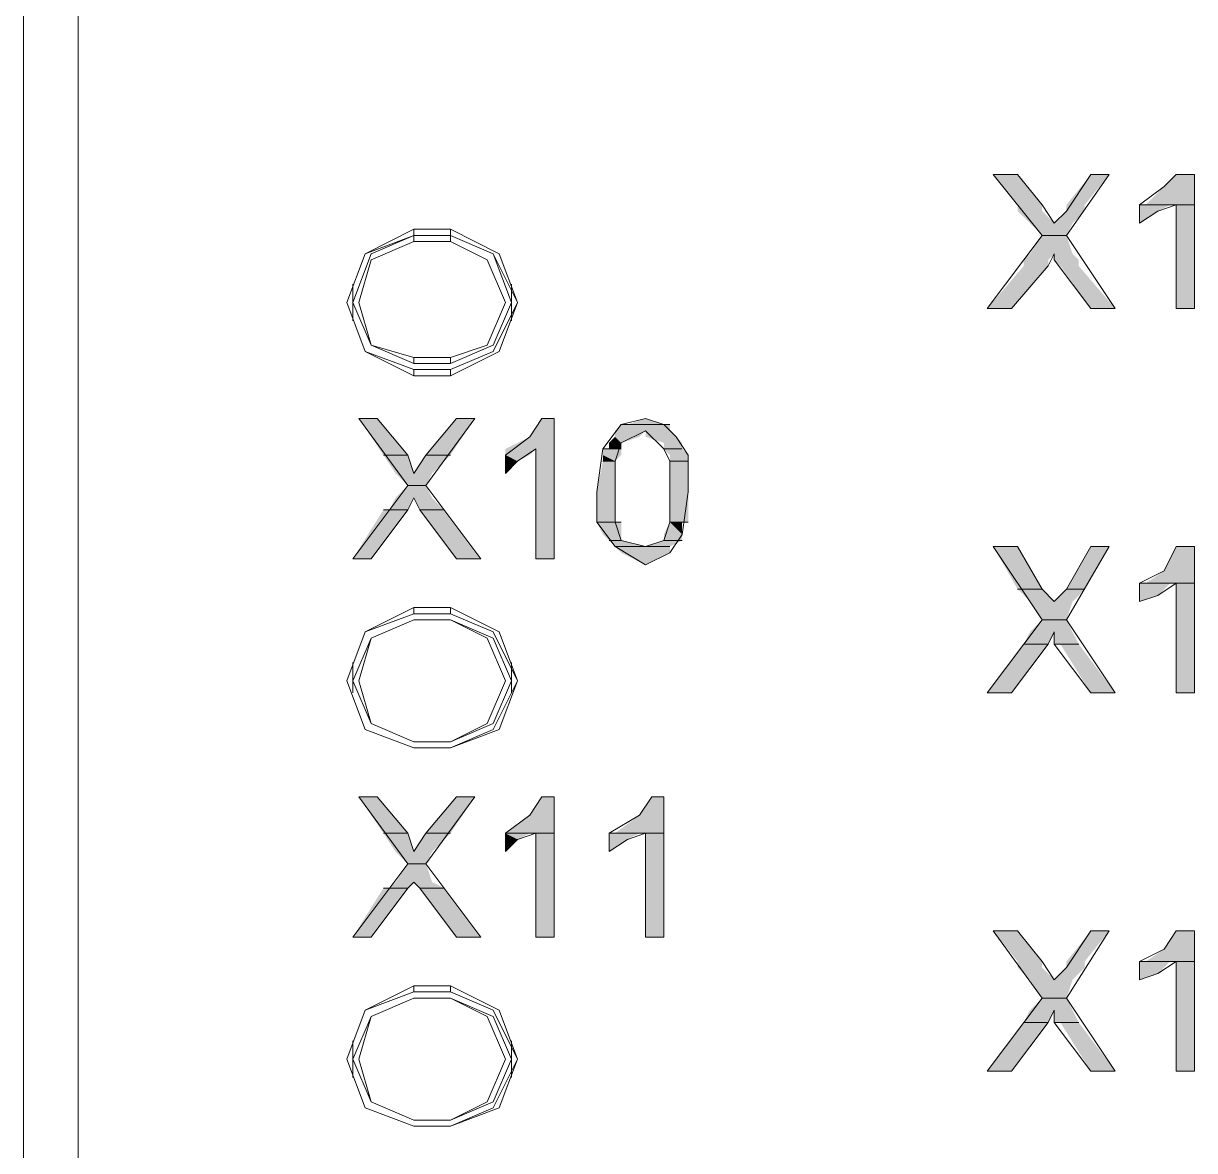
# Model space of a CAD drawing. Header units: millimetres. Extents: x -11 to 1219, y 0 to 1751.
# Drawn here: x 160.48 to 171.36, y 898.49 to 908.95 of the extents above; entities that cross this region are included whole.
import ezdxf

# ---------------------------------------------------------------- set-up
doc = ezdxf.new("R2010")
doc.units = ezdxf.units.MM
doc.header["$LTSCALE"] = 10
doc.layers.add('_MULTI_WIRE', color=9, linetype='CONTINUOUS')
doc.layers.add('PDF_Geometry', color=7, linetype='CONTINUOUS', true_color=0x151d1f)
doc.layers.add('PDF_Solid Fills', color=7, linetype='CONTINUOUS', true_color=0x070809)
doc.layers.get('_MULTI_WIRE').off()

# ---------------------------------------------------------------- blocks, each defined once
blk = doc.blocks.new('DVP-28SWS211R')
at = {"layer": 'PDF_Geometry', "color": 7, "lineweight": 9, "true_color": 0xffffff}
for p, q in [((0, 0), (0, -90.359)), ((-0.51, -0.453), (-0.51, -89.906)), ((8.498, -57.161), (8.724, -57.161)), ((8.724, -57.161), (8.498, -57.161)), ((8.724, -57.161), (8.498, -57.161)), ((8.498, -57.161), (8.951, -57.728)), ((8.951, -57.444), (8.724, -57.161)), ((9.177, -57.728), (9.574, -57.161)), ((9.404, -57.161), (9.177, -57.501)), ((9.404, -57.161), (9.574, -57.161)), ((9.574, -57.161), (9.404, -57.161)), ((9.574, -57.161), (9.404, -57.161)), ((10.197, -57.161), (10.084, -57.274)), ((10.197, -57.161), (10.367, -57.161)), ((10.367, -57.161), (10.197, -57.161)), ((10.367, -57.161), (10.197, -57.161)), ((10.367, -58.407), (10.367, -57.161)), ((10.084, -57.274), (9.857, -57.444)), ((9.064, -57.614), (8.951, -57.444)), ((9.177, -57.501), (9.064, -57.614)), ((9.914, -57.444), (9.857, -57.444)), ((9.857, -57.444), (10.141, -57.444)), ((9.857, -57.444), (9.857, -57.614)), ((9.857, -57.614), (10.027, -57.501)), ((10.141, -57.444), (9.914, -57.444)), ((9.914, -57.444), (10.197, -57.444)), ((10.141, -57.444), (9.914, -57.444)), ((10.027, -57.501), (10.197, -57.444)), ((10.197, -57.444), (10.141, -57.444)), ((10.197, -57.444), (10.367, -57.444)), ((10.367, -57.444), (10.197, -57.444)), ((10.197, -57.444), (10.367, -57.444)), ((10.367, -57.444), (10.197, -57.444)), ((10.197, -57.444), (10.197, -58.407)), ((2.663, -57.898), (3.116, -57.671)), ((2.663, -57.898), (3.116, -57.728)), ((3.116, -57.728), (2.719, -57.898)), ((3.116, -57.671), (3.116, -57.728)), ((3.116, -57.671), (3.456, -57.671)), ((3.116, -57.728), (3.116, -57.784)), ((3.456, -57.728), (3.116, -57.728)), ((3.116, -57.728), (3.456, -57.728)), ((3.456, -57.671), (3.456, -57.728)), ((3.456, -57.671), (3.909, -57.898)), ((3.456, -57.728), (3.456, -57.784)), ((3.456, -57.728), (3.852, -57.898)), ((3.852, -57.898), (3.456, -57.728)), ((8.951, -57.728), (8.441, -58.407)), ((8.951, -57.728), (9.177, -57.728)), ((9.177, -57.728), (8.951, -57.728)), ((8.951, -57.728), (9.177, -57.728)), ((9.177, -57.728), (8.951, -57.728)), ((9.631, -58.407), (9.177, -57.728)), ((3.116, -57.784), (2.719, -57.954)), ((3.456, -57.784), (3.116, -57.784)), ((3.796, -57.954), (3.456, -57.784)), ((2.493, -58.351), (2.663, -57.898)), ((2.493, -58.351), (2.663, -57.898)), ((2.719, -57.898), (2.549, -58.351)), ((2.719, -57.954), (2.606, -58.351)), ((3.966, -58.351), (3.796, -57.954)), ((3.852, -57.898), (4.022, -58.351)), ((4.079, -58.351), (3.852, -57.898)), ((3.909, -57.898), (4.079, -58.351)), ((9.008, -58.011), (9.064, -57.898)), ((9.064, -57.898), (9.064, -57.954)), ((9.064, -57.954), (9.404, -58.407)), ((8.668, -58.407), (9.008, -58.011)), ((2.549, -58.521), (2.549, -58.181)), ((4.022, -58.521), (4.022, -58.181)), ((2.663, -58.804), (2.493, -58.351)), ((2.663, -58.804), (2.493, -58.351)), ((2.549, -58.351), (2.719, -58.747)), ((2.606, -58.351), (2.719, -58.747)), ((3.796, -58.747), (3.966, -58.351)), ((4.022, -58.351), (3.852, -58.747)), ((3.852, -58.804), (4.079, -58.351)), ((4.079, -58.351), (3.909, -58.804)), ((8.441, -58.407), (8.668, -58.407)), ((8.668, -58.407), (8.441, -58.407)), ((8.441, -58.407), (8.668, -58.407)), ((9.404, -58.407), (9.631, -58.407)), ((9.631, -58.407), (9.404, -58.407)), ((9.404, -58.407), (9.631, -58.407)), ((10.197, -58.407), (10.367, -58.407)), ((10.367, -58.407), (10.197, -58.407)), ((10.197, -58.407), (10.367, -58.407)), ((3.116, -58.974), (2.663, -58.804)), ((3.116, -59.031), (2.663, -58.804)), ((2.719, -58.747), (3.116, -58.917)), ((2.719, -58.747), (3.116, -58.861)), ((3.852, -58.747), (3.456, -58.917)), ((3.456, -58.861), (3.796, -58.747)), ((3.909, -58.804), (3.456, -59.031)), ((3.456, -58.974), (3.852, -58.804)), ((3.116, -58.917), (3.116, -58.861)), ((3.116, -58.861), (3.456, -58.861)), ((3.456, -58.917), (3.116, -58.917)), ((3.456, -58.917), (3.456, -58.861)), ((3.116, -59.031), (3.116, -58.974)), ((3.116, -58.974), (3.456, -58.974)), ((3.456, -59.031), (3.116, -59.031)), ((3.456, -59.031), (3.456, -58.974)), ((2.606, -59.427), (2.776, -59.427)), ((2.776, -59.427), (2.606, -59.427)), ((2.776, -59.427), (2.606, -59.427)), ((2.606, -59.427), (3.059, -60.05)), ((3.059, -59.767), (2.776, -59.427)), ((3.229, -60.05), (3.682, -59.427)), ((3.512, -59.427), (3.229, -59.767)), ((3.512, -59.427), (3.682, -59.427)), ((3.682, -59.427), (3.512, -59.427)), ((3.682, -59.427), (3.512, -59.427)), ((4.305, -59.427), (4.192, -59.597)), ((4.305, -59.427), (4.419, -59.427)), ((4.419, -59.427), (4.305, -59.427)), ((4.419, -59.427), (4.305, -59.427)), ((4.419, -60.73), (4.419, -59.427)), ((5.042, -59.484), (4.872, -59.71)), ((5.269, -59.427), (5.042, -59.484)), ((5.099, -59.484), (5.042, -59.484)), ((5.042, -59.484), (5.495, -59.484)), ((5.495, -59.484), (5.099, -59.484)), ((5.099, -59.484), (5.495, -59.484)), ((5.495, -59.484), (5.099, -59.484)), ((5.438, -59.484), (5.269, -59.427)), ((5.552, -59.597), (5.438, -59.484)), ((4.192, -59.597), (3.966, -59.767)), ((5.042, -59.654), (5.269, -59.541)), ((5.269, -59.541), (5.438, -59.71)), ((5.665, -59.767), (5.552, -59.597)), ((4.079, -59.824), (4.249, -59.71)), ((4.249, -59.71), (4.249, -60.73)), ((4.872, -59.71), (4.815, -60.107)), ((4.929, -59.71), (4.872, -59.71)), ((4.872, -59.71), (5.042, -59.71)), ((5.042, -59.71), (4.929, -59.71)), ((4.929, -59.71), (5.042, -59.71)), ((5.042, -59.71), (4.929, -59.71)), ((4.985, -59.824), (5.042, -59.654)), ((5.438, -59.71), (5.495, -59.824)), ((5.438, -59.71), (5.608, -59.71)), ((5.608, -59.71), (5.438, -59.71)), ((5.438, -59.71), (5.608, -59.71)), ((5.608, -59.71), (5.438, -59.71)), ((2.833, -59.767), (3.059, -59.767)), ((3.059, -59.767), (2.833, -59.767)), ((2.833, -59.767), (3.059, -59.767)), ((3.059, -59.767), (2.833, -59.767)), ((3.116, -59.937), (3.059, -59.767)), ((3.229, -59.767), (3.116, -59.937)), ((3.229, -59.767), (3.456, -59.767)), ((3.456, -59.767), (3.229, -59.767)), ((3.229, -59.767), (3.456, -59.767)), ((3.456, -59.767), (3.229, -59.767)), ((3.966, -59.767), (3.966, -59.937)), ((3.966, -59.937), (4.079, -59.824)), ((4.872, -59.824), (4.985, -59.824)), ((4.985, -59.824), (4.872, -59.824)), ((4.872, -59.824), (4.985, -59.824)), ((4.985, -59.824), (4.872, -59.824)), ((4.985, -60.107), (4.985, -59.824)), ((5.495, -59.824), (5.665, -59.824)), ((5.665, -59.824), (5.495, -59.824)), ((5.495, -59.824), (5.665, -59.824)), ((5.665, -59.824), (5.495, -59.824)), ((5.495, -59.824), (5.495, -60.107)), ((5.665, -60.107), (5.665, -59.767)), ((3.059, -60.05), (2.549, -60.73)), ((3.059, -60.05), (3.229, -60.05)), ((3.229, -60.05), (3.059, -60.05)), ((3.059, -60.05), (3.229, -60.05)), ((3.229, -60.05), (3.059, -60.05)), ((3.739, -60.73), (3.229, -60.05)), ((4.815, -60.107), (4.815, -60.39)), ((4.985, -60.39), (4.985, -60.107)), ((5.495, -60.107), (5.495, -60.39)), ((5.608, -60.504), (5.665, -60.107)), ((3.059, -60.277), (3.116, -60.164)), ((3.116, -60.164), (3.172, -60.277)), ((2.719, -60.73), (3.059, -60.277)), ((2.889, -60.277), (2.833, -60.277)), ((2.833, -60.277), (3.059, -60.277)), ((3.059, -60.277), (2.889, -60.277)), ((2.889, -60.277), (3.059, -60.277)), ((3.059, -60.277), (2.889, -60.277)), ((3.172, -60.277), (3.399, -60.277)), ((3.399, -60.277), (3.172, -60.277)), ((3.172, -60.277), (3.399, -60.277)), ((3.399, -60.277), (3.172, -60.277)), ((3.172, -60.277), (3.512, -60.73)), ((4.815, -60.39), (4.985, -60.39)), ((4.985, -60.39), (4.815, -60.39)), ((4.815, -60.39), (4.985, -60.39)), ((4.985, -60.39), (4.815, -60.39)), ((4.815, -60.39), (5.042, -60.39)), ((5.042, -60.39), (4.815, -60.39)), ((4.815, -60.39), (5.042, -60.39)), ((5.042, -60.39), (4.815, -60.39)), ((4.815, -60.39), (4.985, -60.617)), ((5.042, -60.56), (4.985, -60.39)), ((5.495, -60.39), (5.438, -60.56)), ((5.495, -60.39), (5.665, -60.39)), ((5.665, -60.39), (5.495, -60.39)), ((5.495, -60.39), (5.665, -60.39)), ((5.665, -60.39), (5.495, -60.39)), ((5.495, -60.39), (5.608, -60.39)), ((5.608, -60.39), (5.495, -60.39)), ((5.495, -60.39), (5.665, -60.39)), ((5.608, -60.39), (5.495, -60.39)), ((5.665, -60.39), (5.608, -60.39)), ((4.929, -60.56), (5.042, -60.56)), ((5.042, -60.56), (4.929, -60.56)), ((4.929, -60.56), (5.042, -60.56)), ((5.042, -60.56), (4.929, -60.56)), ((5.269, -60.617), (5.042, -60.56)), ((5.438, -60.56), (5.269, -60.617)), ((5.438, -60.56), (5.608, -60.56)), ((5.608, -60.56), (5.438, -60.56)), ((5.438, -60.56), (5.608, -60.56)), ((5.608, -60.56), (5.438, -60.56)), ((5.495, -60.674), (5.608, -60.504)), ((4.985, -60.617), (5.269, -60.617)), ((5.269, -60.617), (4.985, -60.617)), ((4.985, -60.617), (5.269, -60.617)), ((5.269, -60.617), (4.985, -60.617)), ((4.985, -60.617), (5.269, -60.787)), ((5.269, -60.617), (5.495, -60.617)), ((5.495, -60.617), (5.269, -60.617)), ((5.269, -60.617), (5.495, -60.617)), ((5.495, -60.617), (5.269, -60.617)), ((5.269, -60.787), (5.495, -60.674)), ((8.498, -60.617), (8.724, -60.617)), ((8.724, -60.617), (8.498, -60.617)), ((8.724, -60.617), (8.498, -60.617)), ((8.498, -60.617), (8.951, -61.297)), ((8.951, -61.013), (8.724, -60.617)), ((9.177, -61.297), (9.574, -60.617)), ((9.404, -60.617), (9.177, -61.013)), ((9.404, -60.617), (9.574, -60.617)), ((9.574, -60.617), (9.404, -60.617)), ((9.574, -60.617), (9.404, -60.617)), ((10.197, -60.617), (10.084, -60.843)), ((10.197, -60.617), (10.367, -60.617)), ((10.367, -60.617), (10.197, -60.617)), ((10.367, -60.617), (10.197, -60.617)), ((10.367, -61.976), (10.367, -60.617)), ((2.549, -60.73), (2.719, -60.73)), ((2.719, -60.73), (2.549, -60.73)), ((2.549, -60.73), (2.719, -60.73)), ((3.512, -60.73), (3.739, -60.73)), ((3.739, -60.73), (3.512, -60.73)), ((3.512, -60.73), (3.739, -60.73)), ((4.249, -60.73), (4.419, -60.73)), ((4.419, -60.73), (4.249, -60.73)), ((4.249, -60.73), (4.419, -60.73)), ((10.084, -60.843), (9.857, -60.957)), ((8.724, -61.013), (8.951, -61.013)), ((8.951, -61.013), (8.724, -61.013)), ((8.724, -61.013), (8.951, -61.013)), ((8.951, -61.013), (8.724, -61.013)), ((9.064, -61.127), (8.951, -61.013)), ((9.177, -61.013), (9.064, -61.127)), ((9.177, -61.013), (9.347, -61.013)), ((9.347, -61.013), (9.177, -61.013)), ((9.177, -61.013), (9.347, -61.013)), ((9.347, -61.013), (9.177, -61.013)), ((9.914, -60.957), (9.857, -60.957)), ((9.857, -60.957), (10.141, -60.957)), ((9.857, -60.957), (9.857, -61.127)), ((10.141, -60.957), (9.914, -60.957)), ((9.914, -60.957), (10.197, -60.957)), ((10.141, -60.957), (9.914, -60.957)), ((10.027, -61.07), (10.197, -60.957)), ((10.197, -60.957), (10.141, -60.957)), ((10.197, -60.957), (10.367, -60.957)), ((10.367, -60.957), (10.197, -60.957)), ((10.197, -60.957), (10.367, -60.957)), ((10.367, -60.957), (10.197, -60.957)), ((10.197, -60.957), (10.197, -61.976)), ((9.857, -61.127), (10.027, -61.07)), ((2.663, -61.41), (3.116, -61.183)), ((3.116, -61.183), (3.116, -61.24)), ((3.116, -61.183), (3.456, -61.183)), ((3.456, -61.183), (3.456, -61.24)), ((3.909, -61.41), (3.456, -61.183)), ((3.116, -61.24), (2.663, -61.41)), ((2.719, -61.467), (3.116, -61.297)), ((3.116, -61.297), (2.719, -61.467)), ((3.456, -61.24), (3.116, -61.24)), ((3.116, -61.297), (3.116, -61.297)), ((3.116, -61.297), (3.456, -61.297)), ((3.456, -61.297), (3.116, -61.297)), ((3.456, -61.24), (3.852, -61.41)), ((3.456, -61.297), (3.456, -61.297)), ((3.456, -61.297), (3.796, -61.467)), ((3.852, -61.467), (3.456, -61.297)), ((8.951, -61.297), (8.441, -61.976)), ((8.951, -61.297), (9.177, -61.297)), ((9.177, -61.297), (8.951, -61.297)), ((8.951, -61.297), (9.177, -61.297)), ((9.177, -61.297), (8.951, -61.297)), ((9.631, -61.976), (9.177, -61.297)), ((2.493, -61.863), (2.663, -61.41)), ((2.663, -61.41), (2.493, -61.863)), ((3.852, -61.41), (4.079, -61.863)), ((4.079, -61.863), (3.909, -61.41)), ((9.008, -61.523), (9.064, -61.41)), ((9.064, -61.41), (9.064, -61.523)), ((2.719, -61.467), (2.549, -61.863)), ((2.606, -61.863), (2.719, -61.467)), ((3.796, -61.467), (3.966, -61.863)), ((4.022, -61.863), (3.852, -61.467)), ((8.668, -61.976), (9.008, -61.523)), ((8.781, -61.523), (9.008, -61.523)), ((9.008, -61.523), (8.781, -61.523)), ((8.781, -61.523), (9.008, -61.523)), ((9.008, -61.523), (8.781, -61.523)), ((9.064, -61.523), (9.291, -61.523)), ((9.291, -61.523), (9.064, -61.523)), ((9.064, -61.523), (9.291, -61.523)), ((9.291, -61.523), (9.064, -61.523)), ((9.064, -61.523), (9.404, -61.976)), ((2.549, -61.976), (2.549, -61.693)), ((4.022, -61.976), (4.022, -61.693)), ((2.663, -62.316), (2.493, -61.863)), ((2.493, -61.863), (2.663, -62.316)), ((2.549, -61.863), (2.719, -62.26)), ((2.719, -62.26), (2.606, -61.863)), ((3.966, -61.863), (3.796, -62.26)), ((4.079, -61.863), (3.852, -62.316)), ((3.852, -62.26), (4.022, -61.863)), ((3.909, -62.316), (4.079, -61.863)), ((8.441, -61.976), (8.668, -61.976)), ((8.668, -61.976), (8.441, -61.976)), ((8.441, -61.976), (8.668, -61.976)), ((9.404, -61.976), (9.631, -61.976)), ((9.631, -61.976), (9.404, -61.976)), ((9.404, -61.976), (9.631, -61.976)), ((10.197, -61.976), (10.367, -61.976)), ((10.367, -61.976), (10.197, -61.976)), ((10.197, -61.976), (10.367, -61.976)), ((3.116, -62.486), (2.663, -62.316)), ((2.663, -62.316), (3.116, -62.486)), ((3.116, -62.43), (2.719, -62.26)), ((2.719, -62.26), (3.116, -62.43)), ((3.796, -62.26), (3.456, -62.43)), ((3.456, -62.43), (3.852, -62.26)), ((3.852, -62.316), (3.456, -62.486)), ((3.456, -62.486), (3.909, -62.316)), ((3.116, -62.43), (3.116, -62.43)), ((3.456, -62.43), (3.116, -62.43)), ((3.116, -62.43), (3.456, -62.43)), ((3.456, -62.43), (3.456, -62.43)), ((3.116, -62.486), (3.116, -62.486)), ((3.456, -62.486), (3.116, -62.486)), ((3.116, -62.486), (3.456, -62.486)), ((3.456, -62.486), (3.456, -62.486)), ((2.606, -62.94), (2.776, -62.94)), ((2.776, -62.94), (2.606, -62.94)), ((2.776, -62.94), (2.606, -62.94)), ((2.606, -62.94), (3.059, -63.563)), ((3.059, -63.279), (2.776, -62.94)), ((3.229, -63.563), (3.682, -62.94)), ((3.512, -62.94), (3.229, -63.279)), ((3.512, -62.94), (3.682, -62.94)), ((3.682, -62.94), (3.512, -62.94)), ((3.682, -62.94), (3.512, -62.94)), ((4.305, -62.94), (4.192, -63.11)), ((4.305, -62.94), (4.419, -62.94)), ((4.419, -62.94), (4.305, -62.94)), ((4.419, -62.94), (4.305, -62.94)), ((4.419, -64.243), (4.419, -62.94)), ((5.325, -62.94), (5.212, -63.11)), ((5.325, -62.94), (5.438, -62.94)), ((5.438, -62.94), (5.325, -62.94)), ((5.438, -62.94), (5.325, -62.94)), ((5.438, -64.243), (5.438, -62.94)), ((4.192, -63.11), (3.966, -63.279)), ((5.212, -63.11), (4.929, -63.279)), ((2.833, -63.279), (3.059, -63.279)), ((3.059, -63.279), (2.833, -63.279)), ((2.833, -63.279), (3.059, -63.279)), ((3.059, -63.279), (2.833, -63.279)), ((3.116, -63.449), (3.059, -63.279)), ((3.229, -63.279), (3.116, -63.449)), ((3.229, -63.279), (3.456, -63.279)), ((3.456, -63.279), (3.229, -63.279)), ((3.229, -63.279), (3.456, -63.279)), ((3.456, -63.279), (3.229, -63.279)), ((3.966, -63.279), (4.192, -63.279)), ((4.192, -63.279), (3.966, -63.279)), ((3.966, -63.279), (4.249, -63.279)), ((4.192, -63.279), (3.966, -63.279)), ((3.966, -63.279), (3.966, -63.449)), ((4.079, -63.336), (4.249, -63.279)), ((4.249, -63.279), (4.192, -63.279)), ((4.249, -63.279), (4.419, -63.279)), ((4.419, -63.279), (4.249, -63.279)), ((4.249, -63.279), (4.419, -63.279)), ((4.419, -63.279), (4.249, -63.279)), ((4.249, -63.279), (4.249, -64.243)), ((4.985, -63.279), (4.929, -63.279)), ((4.929, -63.279), (5.212, -63.279)), ((4.929, -63.279), (4.929, -63.449)), ((5.212, -63.279), (4.985, -63.279)), ((4.985, -63.279), (5.269, -63.279)), ((5.212, -63.279), (4.985, -63.279)), ((5.099, -63.336), (5.269, -63.279)), ((5.269, -63.279), (5.212, -63.279)), ((5.269, -63.279), (5.438, -63.279)), ((5.438, -63.279), (5.269, -63.279)), ((5.269, -63.279), (5.438, -63.279)), ((5.438, -63.279), (5.269, -63.279)), ((5.269, -63.279), (5.269, -64.243)), ((3.966, -63.449), (4.079, -63.336)), ((4.929, -63.449), (5.099, -63.336)), ((3.059, -63.563), (2.549, -64.243)), ((3.059, -63.563), (3.229, -63.563)), ((3.229, -63.563), (3.059, -63.563)), ((3.059, -63.563), (3.229, -63.563)), ((3.229, -63.563), (3.059, -63.563)), ((3.739, -64.243), (3.229, -63.563)), ((3.059, -63.789), (3.116, -63.733)), ((3.116, -63.733), (3.172, -63.789)), ((2.719, -64.243), (3.059, -63.789)), ((2.889, -63.789), (2.833, -63.789)), ((2.833, -63.789), (3.059, -63.789)), ((3.059, -63.789), (2.889, -63.789)), ((2.889, -63.789), (3.059, -63.789)), ((3.059, -63.789), (2.889, -63.789)), ((3.172, -63.789), (3.399, -63.789)), ((3.399, -63.789), (3.172, -63.789)), ((3.172, -63.789), (3.399, -63.789)), ((3.399, -63.789), (3.172, -63.789)), ((3.172, -63.789), (3.512, -64.243)), ((2.549, -64.243), (2.719, -64.243)), ((2.719, -64.243), (2.549, -64.243)), ((2.549, -64.243), (2.719, -64.243)), ((3.512, -64.243), (3.739, -64.243)), ((3.739, -64.243), (3.512, -64.243)), ((3.512, -64.243), (3.739, -64.243)), ((4.249, -64.243), (4.419, -64.243)), ((4.419, -64.243), (4.249, -64.243)), ((4.249, -64.243), (4.419, -64.243)), ((5.269, -64.243), (5.438, -64.243)), ((5.438, -64.243), (5.269, -64.243)), ((5.269, -64.243), (5.438, -64.243)), ((8.498, -64.186), (8.724, -64.186)), ((8.724, -64.186), (8.498, -64.186)), ((8.724, -64.186), (8.498, -64.186)), ((8.498, -64.186), (8.951, -64.809)), ((8.951, -64.469), (8.724, -64.186)), ((9.177, -64.809), (9.574, -64.186)), ((9.404, -64.186), (9.177, -64.526)), ((9.404, -64.186), (9.574, -64.186)), ((9.574, -64.186), (9.404, -64.186)), ((9.574, -64.186), (9.404, -64.186)), ((10.197, -64.186), (10.084, -64.356)), ((10.197, -64.186), (10.367, -64.186)), ((10.367, -64.186), (10.197, -64.186)), ((10.367, -64.186), (10.197, -64.186)), ((10.367, -65.489), (10.367, -64.186)), ((10.084, -64.356), (9.857, -64.469)), ((9.064, -64.639), (8.951, -64.469)), ((9.914, -64.469), (9.857, -64.469)), ((9.857, -64.469), (10.141, -64.469)), ((9.857, -64.469), (9.857, -64.639)), ((10.141, -64.469), (9.914, -64.469)), ((9.914, -64.469), (10.197, -64.469)), ((10.141, -64.469), (9.914, -64.469)), ((10.027, -64.582), (10.197, -64.469)), ((10.197, -64.469), (10.141, -64.469)), ((10.197, -64.469), (10.367, -64.469)), ((10.367, -64.469), (10.197, -64.469)), ((10.197, -64.469), (10.367, -64.469)), ((10.367, -64.469), (10.197, -64.469)), ((10.197, -64.469), (10.197, -65.489)), ((9.177, -64.526), (9.064, -64.639)), ((9.857, -64.639), (10.027, -64.582)), ((2.663, -64.922), (3.116, -64.696)), ((3.116, -64.696), (3.116, -64.752)), ((3.116, -64.696), (3.456, -64.696)), ((3.456, -64.696), (3.456, -64.752)), ((3.909, -64.922), (3.456, -64.696)), ((3.116, -64.752), (2.663, -64.922)), ((2.719, -64.979), (3.116, -64.809)), ((3.116, -64.809), (2.719, -64.979)), ((3.456, -64.752), (3.116, -64.752)), ((3.116, -64.809), (3.116, -64.809)), ((3.116, -64.809), (3.456, -64.809)), ((3.456, -64.809), (3.116, -64.809)), ((3.456, -64.752), (3.852, -64.922)), ((3.456, -64.809), (3.456, -64.809)), ((3.456, -64.809), (3.796, -64.979)), ((3.852, -64.979), (3.456, -64.809)), ((8.951, -64.809), (8.441, -65.489)), ((8.951, -64.809), (9.177, -64.809)), ((9.177, -64.809), (8.951, -64.809)), ((8.951, -64.809), (9.177, -64.809)), ((9.177, -64.809), (8.951, -64.809)), ((9.631, -65.489), (9.177, -64.809)), ((2.493, -65.376), (2.663, -64.922)), ((2.663, -64.922), (2.493, -65.376)), ((3.852, -64.922), (4.079, -65.376)), ((4.079, -65.376), (3.909, -64.922)), ((9.008, -65.036), (9.064, -64.922)), ((9.064, -64.922), (9.064, -65.036)), ((2.719, -64.979), (2.549, -65.376)), ((2.606, -65.376), (2.719, -64.979)), ((3.796, -64.979), (3.966, -65.376)), ((4.022, -65.376), (3.852, -64.979)), ((8.668, -65.489), (9.008, -65.036)), ((8.781, -65.036), (9.008, -65.036)), ((9.008, -65.036), (8.781, -65.036)), ((8.781, -65.036), (9.008, -65.036)), ((9.008, -65.036), (8.781, -65.036)), ((9.064, -65.036), (9.291, -65.036)), ((9.291, -65.036), (9.064, -65.036)), ((9.064, -65.036), (9.291, -65.036)), ((9.291, -65.036), (9.064, -65.036)), ((9.064, -65.036), (9.404, -65.489)), ((2.549, -65.546), (2.549, -65.206)), ((4.022, -65.546), (4.022, -65.206)), ((2.663, -65.829), (2.493, -65.376)), ((2.493, -65.376), (2.663, -65.829)), ((2.549, -65.376), (2.719, -65.772)), ((2.719, -65.772), (2.606, -65.376)), ((3.966, -65.376), (3.796, -65.772)), ((4.079, -65.376), (3.852, -65.829)), ((3.852, -65.772), (4.022, -65.376)), ((3.909, -65.829), (4.079, -65.376)), ((8.441, -65.489), (8.668, -65.489)), ((8.668, -65.489), (8.441, -65.489)), ((8.441, -65.489), (8.668, -65.489)), ((9.404, -65.489), (9.631, -65.489)), ((9.631, -65.489), (9.404, -65.489)), ((9.404, -65.489), (9.631, -65.489)), ((10.197, -65.489), (10.367, -65.489)), ((10.367, -65.489), (10.197, -65.489)), ((10.197, -65.489), (10.367, -65.489)), ((3.116, -65.942), (2.719, -65.772)), ((2.719, -65.772), (3.116, -65.942)), ((3.796, -65.772), (3.456, -65.942)), ((3.456, -65.942), (3.852, -65.772)), ((3.116, -65.999), (2.663, -65.829)), ((2.663, -65.829), (3.116, -65.999)), ((3.852, -65.829), (3.456, -65.999)), ((3.456, -65.999), (3.909, -65.829)), ((3.116, -65.942), (3.116, -65.942)), ((3.456, -65.942), (3.116, -65.942)), ((3.116, -65.942), (3.456, -65.942)), ((3.116, -65.999), (3.116, -65.999)), ((3.456, -65.999), (3.116, -65.999)), ((3.116, -65.999), (3.456, -65.999)), ((3.456, -65.942), (3.456, -65.942)), ((3.456, -65.999), (3.456, -65.999))]:
    blk.add_line(p, q, dxfattribs=at)
at = {"layer": 'PDF_Solid Fills', "color": 7, "lineweight": 9, "true_color": 0xffffff, "transparency": 33554559}
for points in [[(8.498, -57.161), (8.724, -57.444), (8.951, -57.444)], [(8.498, -57.161), (8.724, -57.161), (8.951, -57.444)], [(9.404, -57.161), (9.177, -57.444), (9.347, -57.444)], [(9.404, -57.161), (9.574, -57.161), (9.347, -57.444)], [(10.197, -57.161), (10.084, -57.274), (10.367, -57.274)], [(10.197, -57.161), (10.367, -57.161), (10.367, -57.274)], [(10.084, -57.274), (9.914, -57.444), (10.367, -57.444)], [(10.084, -57.274), (10.367, -57.274), (10.367, -57.444)], [(8.724, -57.444), (8.724, -57.501), (8.951, -57.501)], [(8.724, -57.444), (8.951, -57.444), (8.951, -57.501)], [(8.724, -57.501), (8.838, -57.614), (9.064, -57.614)], [(8.724, -57.501), (8.951, -57.501), (9.064, -57.614)], [(9.177, -57.501), (9.064, -57.614), (9.234, -57.614)], [(9.177, -57.444), (9.177, -57.501), (9.347, -57.501)], [(9.177, -57.444), (9.347, -57.444), (9.347, -57.501)], [(9.177, -57.501), (9.347, -57.501), (9.234, -57.614)], [(9.857, -57.444), (9.857, -57.501), (10.027, -57.501)], [(9.857, -57.444), (10.141, -57.444), (10.027, -57.501)], [(9.857, -57.501), (10.027, -57.501), (9.857, -57.614)], [(10.197, -57.444), (10.197, -57.501), (10.367, -57.501)], [(10.197, -57.444), (10.367, -57.444), (10.367, -57.501)], [(10.197, -57.501), (10.197, -57.614), (10.367, -57.614)], [(10.197, -57.501), (10.367, -57.501), (10.367, -57.614)], [(8.838, -57.614), (8.951, -57.728), (9.177, -57.728)], [(8.838, -57.614), (9.234, -57.614), (9.177, -57.728)], [(10.197, -57.614), (10.197, -58.407), (10.367, -58.407)], [(10.197, -57.614), (10.367, -57.614), (10.367, -58.407)], [(8.951, -57.728), (8.838, -57.898), (9.234, -57.898)], [(8.951, -57.728), (9.177, -57.728), (9.234, -57.898)], [(8.838, -57.898), (8.781, -57.954), (9.008, -57.954)], [(8.781, -57.954), (8.781, -58.011), (9.008, -58.011)], [(8.781, -57.954), (9.008, -57.954), (9.008, -58.011)], [(8.838, -57.898), (9.064, -57.898), (9.008, -57.954)], [(9.064, -57.898), (9.064, -57.954), (9.291, -57.954)], [(9.064, -57.898), (9.234, -57.898), (9.291, -57.954)], [(9.064, -57.954), (9.121, -58.011), (9.291, -58.011)], [(9.064, -57.954), (9.291, -57.954), (9.291, -58.011)], [(8.781, -58.011), (8.441, -58.407), (8.668, -58.407)], [(8.781, -58.011), (9.008, -58.011), (8.668, -58.407)], [(9.121, -58.011), (9.404, -58.407), (9.631, -58.407)], [(9.121, -58.011), (9.291, -58.011), (9.631, -58.407)], [(2.606, -59.427), (2.833, -59.767), (3.059, -59.767)], [(2.606, -59.427), (2.776, -59.427), (3.059, -59.767)], [(3.512, -59.427), (3.229, -59.767), (3.456, -59.767)], [(3.512, -59.427), (3.682, -59.427), (3.456, -59.767)], [(4.305, -59.427), (4.192, -59.597), (4.419, -59.597)], [(4.305, -59.427), (4.419, -59.427), (4.419, -59.597)], [(5.042, -59.484), (4.985, -59.54), (5.495, -59.54)], [(5.042, -59.484), (5.495, -59.484), (5.495, -59.54)], [(5.269, -59.427), (5.099, -59.484), (5.438, -59.484)], [(4.192, -59.597), (3.966, -59.71), (4.419, -59.71)], [(4.192, -59.597), (4.419, -59.597), (4.419, -59.71)], [(4.985, -59.597), (4.929, -59.654), (5.042, -59.654)], [(4.985, -59.541), (4.985, -59.597), (5.212, -59.597)], [(4.985, -59.541), (5.269, -59.541), (5.212, -59.597)], [(4.985, -59.597), (5.212, -59.597), (5.042, -59.654)], [(5.269, -59.541), (5.269, -59.597), (5.552, -59.597)], [(5.269, -59.541), (5.495, -59.541), (5.552, -59.597)], [(5.269, -59.597), (5.438, -59.654), (5.608, -59.654)], [(5.269, -59.597), (5.552, -59.597), (5.608, -59.654)], [(3.966, -59.71), (3.966, -59.767), (4.192, -59.767)], [(3.966, -59.71), (4.249, -59.71), (4.192, -59.767)], [(4.249, -59.71), (4.249, -59.767), (4.419, -59.767)], [(4.249, -59.71), (4.419, -59.71), (4.419, -59.767)], [(4.872, -59.71), (4.872, -59.767), (5.042, -59.767)], [(4.872, -59.71), (5.042, -59.71), (5.042, -59.767)], [(4.929, -59.654), (4.929, -59.71), (5.042, -59.71)], [(4.929, -59.654), (5.042, -59.654), (5.042, -59.71)], [(5.438, -59.654), (5.438, -59.71), (5.608, -59.71)], [(5.438, -59.654), (5.608, -59.654), (5.608, -59.71)], [(5.438, -59.71), (5.495, -59.767), (5.665, -59.767)], [(5.438, -59.71), (5.608, -59.71), (5.665, -59.767)], [(2.833, -59.767), (2.946, -59.937), (3.116, -59.937)], [(2.833, -59.767), (3.059, -59.767), (3.116, -59.937)], [(3.229, -59.767), (3.116, -59.937), (3.286, -59.937)], [(3.229, -59.767), (3.456, -59.767), (3.286, -59.937)], [(3.966, -59.767), (3.966, -59.824), (4.079, -59.824)], [(3.966, -59.767), (4.192, -59.767), (4.079, -59.824)], [(3.966, -59.824), (4.079, -59.824), (3.966, -59.937)], [(4.249, -59.767), (4.249, -59.824), (4.419, -59.824)], [(4.249, -59.767), (4.419, -59.767), (4.419, -59.824)], [(4.249, -59.824), (4.249, -59.937), (4.419, -59.937)], [(4.249, -59.824), (4.419, -59.824), (4.419, -59.937)], [(4.872, -59.824), (4.815, -60.107), (4.985, -60.107)], [(4.872, -59.767), (4.872, -59.824), (4.985, -59.824)], [(4.872, -59.767), (5.042, -59.767), (4.985, -59.824)], [(4.872, -59.824), (4.985, -59.824), (4.985, -60.107)], [(5.495, -59.767), (5.495, -59.824), (5.665, -59.824)], [(5.495, -59.767), (5.665, -59.767), (5.665, -59.824)], [(5.495, -59.824), (5.495, -60.107), (5.665, -60.107)], [(5.495, -59.824), (5.665, -59.824), (5.665, -60.107)], [(2.946, -59.937), (3.059, -60.05), (3.229, -60.05)], [(2.946, -59.937), (3.286, -59.937), (3.229, -60.05)], [(4.249, -59.937), (4.249, -60.73), (4.419, -60.73)], [(4.249, -59.937), (4.419, -59.937), (4.419, -60.73)], [(3.059, -60.05), (2.946, -60.164), (3.286, -60.164)], [(3.059, -60.05), (3.229, -60.05), (3.286, -60.164)], [(4.815, -60.107), (4.815, -60.39), (4.985, -60.39)], [(4.815, -60.107), (4.985, -60.107), (4.985, -60.39)], [(5.495, -60.107), (5.495, -60.39), (5.665, -60.39)], [(5.495, -60.107), (5.665, -60.107), (5.665, -60.39)], [(2.946, -60.164), (2.889, -60.277), (3.059, -60.277)], [(2.946, -60.164), (3.116, -60.164), (3.059, -60.277)], [(3.116, -60.164), (3.172, -60.277), (3.399, -60.277)], [(3.116, -60.164), (3.286, -60.164), (3.399, -60.277)], [(2.833, -60.277), (2.549, -60.73), (2.719, -60.73)], [(2.833, -60.277), (3.059, -60.277), (2.719, -60.73)], [(3.172, -60.277), (3.512, -60.73), (3.739, -60.73)], [(3.172, -60.277), (3.399, -60.277), (3.739, -60.73)], [(4.815, -60.39), (4.872, -60.504), (5.042, -60.504)], [(4.815, -60.39), (5.042, -60.39), (5.042, -60.504)], [(5.495, -60.39), (5.438, -60.504), (5.608, -60.504)], [(5.495, -60.39), (5.608, -60.39), (5.608, -60.504)], [(4.872, -60.504), (4.929, -60.56), (5.042, -60.56)], [(4.872, -60.504), (5.042, -60.504), (5.042, -60.56)], [(4.929, -60.56), (4.985, -60.617), (5.269, -60.617)], [(4.929, -60.56), (5.042, -60.56), (5.269, -60.617)], [(5.438, -60.56), (5.269, -60.617), (5.495, -60.617)], [(5.438, -60.504), (5.438, -60.56), (5.608, -60.56)], [(5.438, -60.504), (5.608, -60.504), (5.608, -60.56)], [(5.438, -60.56), (5.608, -60.56), (5.495, -60.617)], [(4.985, -60.617), (5.042, -60.674), (5.495, -60.674)], [(4.985, -60.617), (5.495, -60.617), (5.495, -60.674)], [(5.042, -60.674), (5.495, -60.674), (5.269, -60.787)], [(8.498, -60.617), (8.724, -61.013), (8.951, -61.013)], [(8.498, -60.617), (8.724, -60.617), (8.951, -61.013)], [(9.404, -60.617), (9.177, -61.013), (9.347, -61.013)], [(9.404, -60.617), (9.574, -60.617), (9.347, -61.013)], [(10.197, -60.617), (10.084, -60.843), (10.367, -60.843)], [(10.197, -60.617), (10.367, -60.617), (10.367, -60.843)], [(10.084, -60.843), (9.914, -60.957), (10.367, -60.957)], [(10.084, -60.843), (10.367, -60.843), (10.367, -60.957)], [(8.724, -61.013), (8.838, -61.127), (9.064, -61.127)], [(8.724, -61.013), (8.951, -61.013), (9.064, -61.127)], [(9.177, -61.013), (9.064, -61.127), (9.234, -61.127)], [(9.177, -61.013), (9.347, -61.013), (9.234, -61.127)], [(9.857, -60.957), (9.857, -61.07), (10.027, -61.07)], [(9.857, -60.957), (10.141, -60.957), (10.027, -61.07)], [(10.197, -60.957), (10.197, -61.07), (10.367, -61.07)], [(10.197, -60.957), (10.367, -60.957), (10.367, -61.07)], [(8.838, -61.127), (8.951, -61.297), (9.177, -61.297)], [(8.838, -61.127), (9.234, -61.127), (9.177, -61.297)], [(9.857, -61.07), (10.027, -61.07), (9.857, -61.127)], [(10.197, -61.07), (10.197, -61.127), (10.367, -61.127)], [(10.197, -61.07), (10.367, -61.07), (10.367, -61.127)], [(10.197, -61.127), (10.197, -61.976), (10.367, -61.976)], [(10.197, -61.127), (10.367, -61.127), (10.367, -61.976)], [(8.951, -61.297), (8.838, -61.41), (9.234, -61.41)], [(8.951, -61.297), (9.177, -61.297), (9.234, -61.41)], [(8.838, -61.41), (8.781, -61.523), (9.008, -61.523)], [(8.838, -61.41), (9.064, -61.41), (9.008, -61.523)], [(9.064, -61.41), (9.064, -61.523), (9.291, -61.523)], [(9.064, -61.41), (9.234, -61.41), (9.291, -61.523)], [(8.781, -61.523), (8.441, -61.977), (8.668, -61.977)], [(8.781, -61.523), (9.008, -61.523), (8.668, -61.977)], [(9.121, -61.523), (9.404, -61.977), (9.631, -61.977)], [(9.121, -61.523), (9.291, -61.523), (9.631, -61.977)], [(2.606, -62.94), (2.833, -63.279), (3.059, -63.279)], [(2.606, -62.94), (2.776, -62.94), (3.059, -63.279)], [(3.512, -62.94), (3.229, -63.279), (3.456, -63.279)], [(3.512, -62.94), (3.682, -62.94), (3.456, -63.279)], [(4.305, -62.94), (4.192, -63.11), (4.419, -63.11)], [(4.305, -62.94), (4.419, -62.94), (4.419, -63.11)], [(5.325, -62.94), (5.212, -63.11), (5.438, -63.11)], [(5.325, -62.94), (5.438, -62.94), (5.438, -63.11)], [(4.192, -63.11), (3.966, -63.279), (4.419, -63.279)], [(4.192, -63.11), (4.419, -63.11), (4.419, -63.279)], [(5.212, -63.11), (4.985, -63.279), (5.438, -63.279)], [(5.212, -63.11), (5.438, -63.11), (5.438, -63.279)], [(2.833, -63.279), (2.946, -63.449), (3.116, -63.449)], [(2.833, -63.279), (3.059, -63.279), (3.116, -63.449)], [(3.229, -63.279), (3.116, -63.449), (3.286, -63.449)], [(3.229, -63.279), (3.456, -63.279), (3.286, -63.449)], [(3.966, -63.279), (3.966, -63.336), (4.079, -63.336)], [(3.966, -63.279), (4.192, -63.279), (4.079, -63.336)], [(4.249, -63.279), (4.249, -63.336), (4.419, -63.336)], [(4.249, -63.279), (4.419, -63.279), (4.419, -63.336)], [(4.929, -63.279), (4.929, -63.336), (5.099, -63.336)], [(4.929, -63.279), (5.212, -63.279), (5.099, -63.336)], [(5.269, -63.279), (5.269, -63.336), (5.438, -63.336)], [(5.269, -63.279), (5.438, -63.279), (5.438, -63.336)], [(3.966, -63.336), (4.079, -63.336), (3.966, -63.449)], [(4.249, -63.336), (4.249, -63.449), (4.419, -63.449)], [(4.249, -63.336), (4.419, -63.336), (4.419, -63.449)], [(4.929, -63.336), (5.099, -63.336), (4.929, -63.449)], [(5.269, -63.336), (5.269, -63.449), (5.438, -63.449)], [(5.269, -63.336), (5.438, -63.336), (5.438, -63.449)], [(2.946, -63.449), (3.059, -63.563), (3.229, -63.563)], [(2.946, -63.449), (3.286, -63.449), (3.229, -63.563)], [(4.249, -63.449), (4.249, -64.243), (4.419, -64.243)], [(4.249, -63.449), (4.419, -63.449), (4.419, -64.243)], [(5.269, -63.449), (5.269, -64.243), (5.438, -64.243)], [(5.269, -63.449), (5.438, -63.449), (5.438, -64.243)], [(3.059, -63.563), (2.946, -63.733), (3.286, -63.733)], [(3.059, -63.563), (3.229, -63.563), (3.286, -63.733)], [(2.946, -63.733), (2.889, -63.789), (3.059, -63.789)], [(2.946, -63.733), (3.116, -63.733), (3.059, -63.789)], [(3.116, -63.733), (3.172, -63.789), (3.399, -63.789)], [(3.116, -63.733), (3.286, -63.733), (3.399, -63.789)], [(2.833, -63.789), (2.549, -64.243), (2.719, -64.243)], [(2.833, -63.789), (3.059, -63.789), (2.719, -64.243)], [(3.172, -63.789), (3.512, -64.243), (3.739, -64.243)], [(3.172, -63.789), (3.399, -63.789), (3.739, -64.243)], [(8.498, -64.186), (8.724, -64.469), (8.951, -64.469)], [(8.498, -64.186), (8.724, -64.186), (8.951, -64.469)], [(9.404, -64.186), (9.177, -64.469), (9.347, -64.469)], [(9.404, -64.186), (9.574, -64.186), (9.347, -64.469)], [(10.197, -64.186), (10.084, -64.356), (10.367, -64.356)], [(10.197, -64.186), (10.367, -64.186), (10.367, -64.356)], [(10.084, -64.356), (9.914, -64.469), (10.367, -64.469)], [(10.084, -64.356), (10.367, -64.356), (10.367, -64.469)], [(8.724, -64.469), (8.724, -64.526), (8.951, -64.526)], [(8.724, -64.469), (8.951, -64.469), (8.951, -64.526)], [(9.177, -64.469), (9.177, -64.526), (9.347, -64.526)], [(9.177, -64.469), (9.347, -64.469), (9.347, -64.526)], [(9.857, -64.469), (9.857, -64.582), (10.027, -64.582)], [(9.857, -64.469), (10.141, -64.469), (10.027, -64.582)], [(10.197, -64.469), (10.197, -64.582), (10.367, -64.582)], [(10.197, -64.469), (10.367, -64.469), (10.367, -64.582)], [(8.724, -64.526), (8.838, -64.639), (9.064, -64.639)], [(8.724, -64.526), (8.951, -64.526), (9.064, -64.639)], [(9.177, -64.526), (9.064, -64.639), (9.234, -64.639)], [(9.177, -64.526), (9.347, -64.526), (9.234, -64.639)], [(9.857, -64.582), (10.027, -64.582), (9.857, -64.639)], [(10.197, -64.582), (10.197, -64.639), (10.367, -64.639)], [(10.197, -64.582), (10.367, -64.582), (10.367, -64.639)], [(8.838, -64.639), (8.951, -64.809), (9.177, -64.809)], [(8.838, -64.639), (9.234, -64.639), (9.177, -64.809)], [(10.197, -64.639), (10.197, -65.489), (10.367, -65.489)], [(10.197, -64.639), (10.367, -64.639), (10.367, -65.489)], [(8.951, -64.809), (8.838, -64.922), (9.234, -64.922)], [(8.951, -64.809), (9.177, -64.809), (9.234, -64.922)], [(8.838, -64.922), (8.781, -65.036), (9.008, -65.036)], [(8.838, -64.922), (9.064, -64.922), (9.008, -65.036)], [(9.064, -64.922), (9.064, -65.036), (9.291, -65.036)], [(9.064, -64.922), (9.234, -64.922), (9.291, -65.036)], [(8.781, -65.036), (8.441, -65.489), (8.668, -65.489)], [(8.781, -65.036), (9.008, -65.036), (8.668, -65.489)], [(9.121, -65.036), (9.404, -65.489), (9.631, -65.489)], [(9.121, -65.036), (9.291, -65.036), (9.631, -65.489)]]:
    blk.add_solid(points, dxfattribs=at)

msp = doc.modelspace()

# ---------------------------------------------------------------- block references
at = {"layer": '_MULTI_WIRE'}
msp.add_blockref('DVP-28SWS211R', (160.9895, 964.712), dxfattribs=at)
msp.add_blockref('DVP-28SWS211R', (160.9895, 964.712), dxfattribs=at)

doc.saveas('drawing.dxf')
